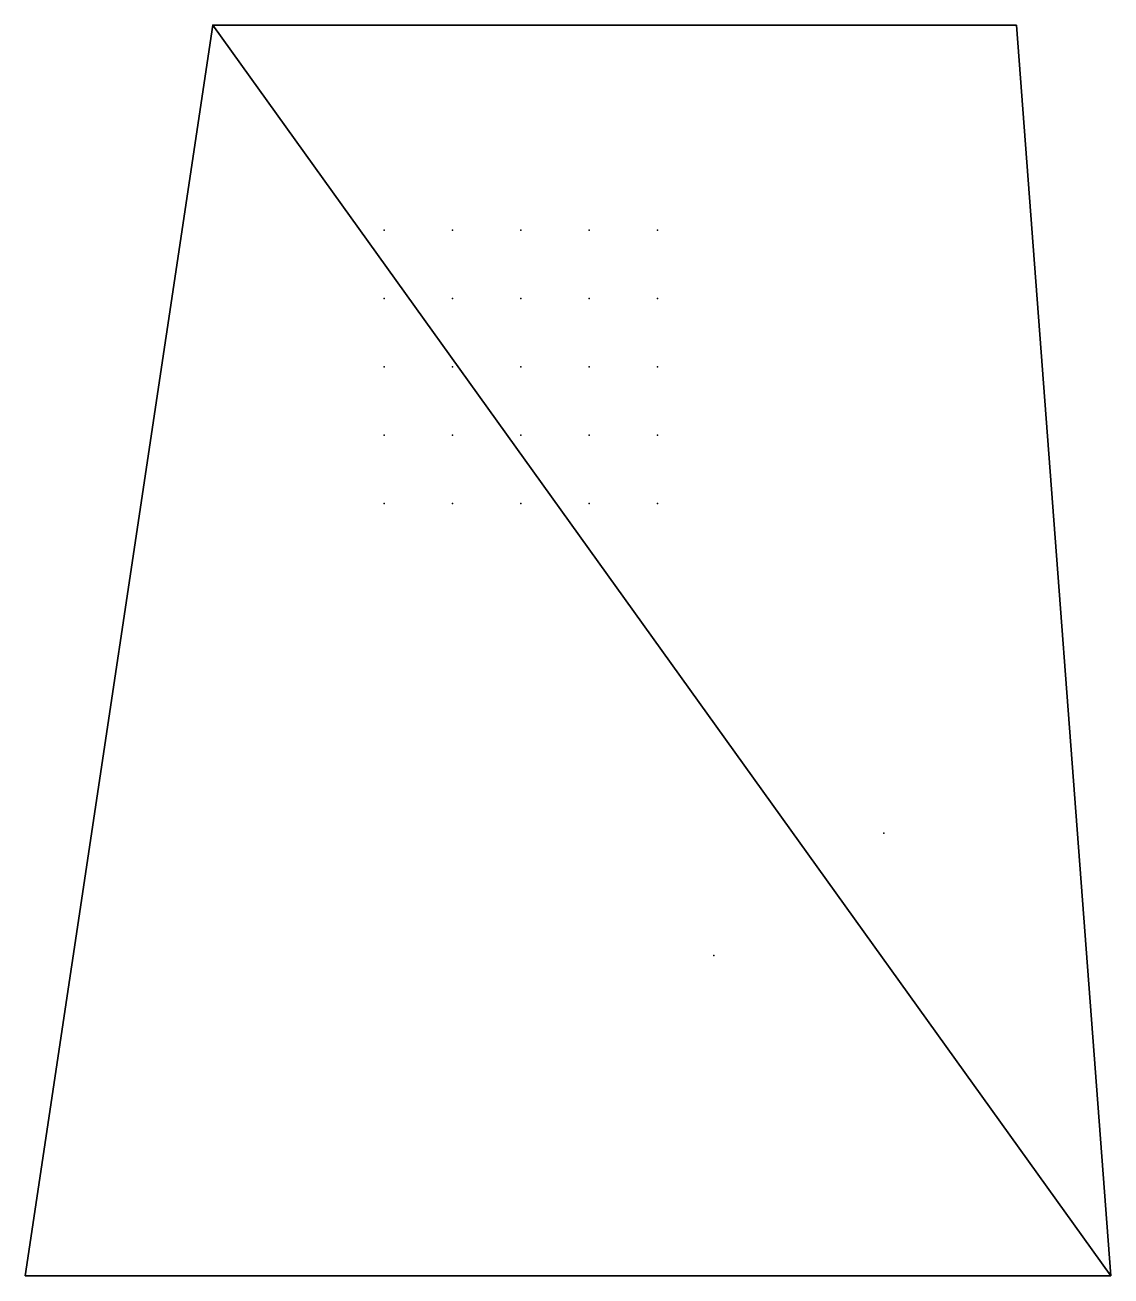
# Model space of a CAD drawing. Header units: metres. Extents: x 0 to 5.4, y 0 to 6.22.
import ezdxf

# ---------------------------------------------------------------- set-up
doc = ezdxf.new("R2010")
doc.units = ezdxf.units.M

msp = doc.modelspace()

# ---------------------------------------------------------------- linework, layer by layer
at = {"layer": 'Layer0'}
for p in [(0.9334, 6.2223), (0.9334, 6.2223, 3), (4.5603, 6.2223), (4.2703, 2.2023), (3.4253, 1.5943)]:
    msp.add_point(p, dxfattribs=at)
at = {"layer": 'Receiver_Ambi'}
msp.add_point((2.4653, 4.5223, 1.3), dxfattribs=at)
at = {"layer": 'Receiver_Array1'}
msp.add_point((3.1453, 3.8423, 1.25), dxfattribs=at)
at = {"layer": 'Receiver_Array10'}
msp.add_point((1.7853, 4.1823, 1.25), dxfattribs=at)
at = {"layer": 'Receiver_Array11'}
msp.add_point((3.1453, 4.5223, 1.25), dxfattribs=at)
at = {"layer": 'Receiver_Array12'}
msp.add_point((2.8053, 4.5223, 1.25), dxfattribs=at)
at = {"layer": 'Receiver_Array13'}
msp.add_point((2.4653, 4.5223, 1.25), dxfattribs=at)
at = {"layer": 'Receiver_Array14'}
msp.add_point((2.1253, 4.5223, 1.25), dxfattribs=at)
at = {"layer": 'Receiver_Array15'}
msp.add_point((1.7853, 4.5223, 1.25), dxfattribs=at)
at = {"layer": 'Receiver_Array16'}
msp.add_point((3.1453, 4.8623, 1.25), dxfattribs=at)
at = {"layer": 'Receiver_Array17'}
msp.add_point((2.8053, 4.8623, 1.25), dxfattribs=at)
at = {"layer": 'Receiver_Array18'}
msp.add_point((2.4653, 4.8623, 1.25), dxfattribs=at)
at = {"layer": 'Receiver_Array19'}
msp.add_point((2.1253, 4.8623, 1.25), dxfattribs=at)
at = {"layer": 'Receiver_Array2'}
msp.add_point((2.8053, 3.8423, 1.25), dxfattribs=at)
at = {"layer": 'Receiver_Array20'}
msp.add_point((1.7853, 4.8623, 1.25), dxfattribs=at)
at = {"layer": 'Receiver_Array21'}
msp.add_point((3.1453, 5.2023, 1.25), dxfattribs=at)
at = {"layer": 'Receiver_Array22'}
msp.add_point((2.8053, 5.2023, 1.25), dxfattribs=at)
at = {"layer": 'Receiver_Array23'}
msp.add_point((2.4653, 5.2023, 1.25), dxfattribs=at)
at = {"layer": 'Receiver_Array24'}
msp.add_point((2.1253, 5.2023, 1.25), dxfattribs=at)
at = {"layer": 'Receiver_Array25'}
msp.add_point((1.7853, 5.2023, 1.25), dxfattribs=at)
at = {"layer": 'Receiver_Array3'}
msp.add_point((2.4653, 3.8423, 1.25), dxfattribs=at)
at = {"layer": 'Receiver_Array4'}
msp.add_point((2.1253, 3.8423, 1.25), dxfattribs=at)
at = {"layer": 'Receiver_Array5'}
msp.add_point((1.7853, 3.8423, 1.25), dxfattribs=at)
at = {"layer": 'Receiver_Array6'}
msp.add_point((3.1453, 4.1823, 1.25), dxfattribs=at)
at = {"layer": 'Receiver_Array7'}
msp.add_point((2.8053, 4.1823, 1.25), dxfattribs=at)
at = {"layer": 'Receiver_Array8'}
msp.add_point((2.4653, 4.1823, 1.25), dxfattribs=at)
at = {"layer": 'Receiver_Array9'}
msp.add_point((2.1253, 4.1823, 1.25), dxfattribs=at)
at = {"layer": 'Source_Genelec'}
msp.add_point((4.2703, 2.2023, 1.25), dxfattribs=at)
at = {"layer": 'Source_Omni'}
msp.add_point((3.4253, 1.5943, 1.25), dxfattribs=at)

# ---------------------------------------------------------------- meshes
at = {"layer": 'Rigid_surface'}
mesh = msp.add_polyface(dxfattribs=at)
corners = [(0.9334, 6.2223), (5.4, 0), (0, 0), (4.9303, 6.2223)]
mesh.append_faces([[corners[k] for k in face] for face in [(0, 1, 2), (1, 0, 3)]], dxfattribs={"vtx0": -1})
mesh = msp.add_polyface(dxfattribs=at)
corners = [(0.9334, 6.2223, 3.0002), (0, 0), (0, 0, 3.7), (0.9334, 6.2223)]
mesh.append_faces([[corners[k] for k in face] for face in [(0, 1, 2), (1, 0, 3)]], dxfattribs={"vtx0": -1})
mesh = msp.add_polyface(dxfattribs=at)
corners = [(5.4, 0, 3.7), (0.9334, 6.2223, 3.0002), (0, 0, 3.7), (4.9303, 6.2223, 3.0002)]
mesh.append_faces([[corners[k] for k in face] for face in [(0, 1, 2), (1, 0, 3)]], dxfattribs={"vtx0": -1})
mesh = msp.add_polyface(dxfattribs=at)
corners = [(0.9334, 6.2223, 3.0002), (4.9303, 6.2223), (0.9334, 6.2223), (4.9303, 6.2223, 3.0002)]
mesh.append_faces([[corners[k] for k in face] for face in [(0, 1, 2), (1, 0, 3)]], dxfattribs={"vtx0": -1})
mesh = msp.add_polyface(dxfattribs=at)
corners = [(4.9303, 6.2223), (5.4, 0, 3.7), (5.4, 0), (4.9303, 6.2223, 3.0002)]
mesh.append_faces([[corners[k] for k in face] for face in [(0, 1, 2), (1, 0, 3)]], dxfattribs={"vtx0": -1})
mesh = msp.add_polyface(dxfattribs=at)
corners = [(5.4, 0, 3.7), (0, 0), (5.4, 0), (0, 0, 3.7)]
mesh.append_faces([[corners[k] for k in face] for face in [(0, 1, 2), (1, 0, 3)]], dxfattribs={"vtx0": -1})

doc.saveas('drawing.dxf')
